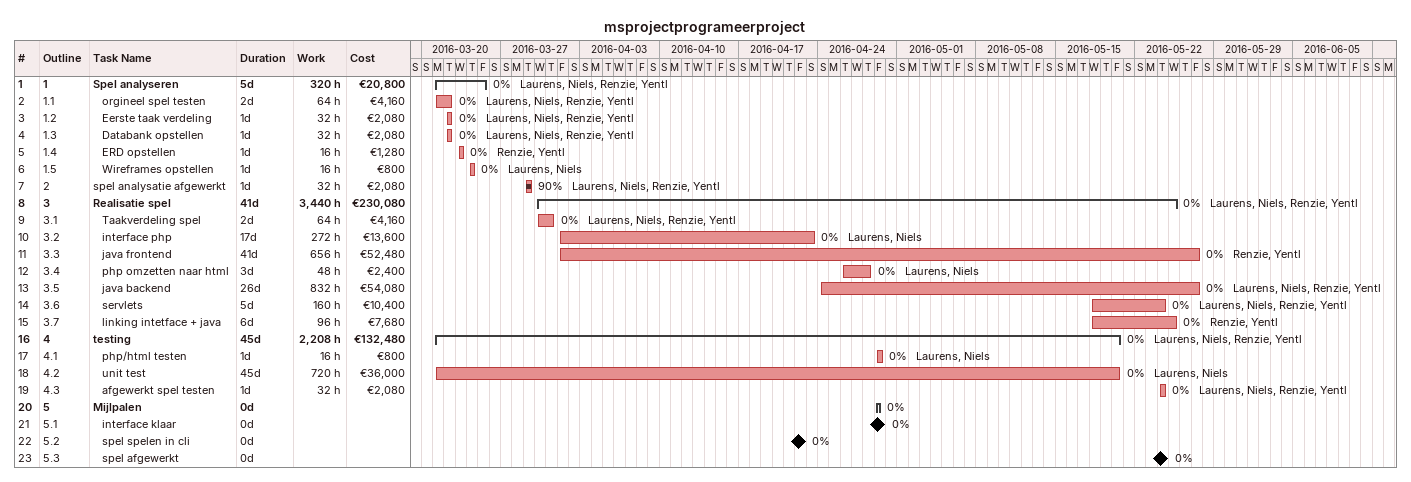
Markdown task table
msprojectprogrameerproject

| ID | WBS | Task | Duration | Start | Finish | Resources | % complete | Work (h) | Cost (€) |
|---|---|---|---|---|---|---|---|---|---|
| 1 | 1 | **Spel analyseren** | 5d | 2016-03-21 | 2016-03-25 | Laurens, Niels, Renzie, Yentl | 0 | 320 | 20800 |
| 2 | 1.1 | orgineel spel testen | 2d | 2016-03-21 | 2016-03-22 | Laurens, Niels, Renzie, Yentl | 0 | 64 | 4160 |
| 3 | 1.2 | Eerste taak verdeling | 1d | 2016-03-22 | 2016-03-22 | Laurens, Niels, Renzie, Yentl | 0 | 32 | 2080 |
| 4 | 1.3 | Databank opstellen | 1d | 2016-03-22 | 2016-03-22 | Laurens, Niels, Renzie, Yentl | 0 | 32 | 2080 |
| 5 | 1.4 | ERD opstellen | 1d | 2016-03-23 | 2016-03-23 | Renzie, Yentl | 0 | 16 | 1280 |
| 6 | 1.5 | Wireframes opstellen | 1d | 2016-03-24 | 2016-03-24 | Laurens, Niels | 0 | 16 | 800 |
| 7 | 2 | spel analysatie afgewerkt | 1d | 2016-03-29 | 2016-03-29 | Laurens, Niels, Renzie, Yentl | 90 | 32 | 2080 |
| 8 | 3 | **Realisatie spel** | 41d | 2016-03-30 | 2016-05-25 | Laurens, Niels, Renzie, Yentl | 0 | 3440 | 230080 |
| 9 | 3.1 | Taakverdeling spel | 2d | 2016-03-30 | 2016-03-31 | Laurens, Niels, Renzie, Yentl | 0 | 64 | 4160 |
| 10 | 3.2 | interface php | 17d | 2016-04-01 | 2016-04-23 | Laurens, Niels | 0 | 272 | 13600 |
| 11 | 3.3 | java frontend | 41d | 2016-04-01 | 2016-05-27 | Renzie, Yentl | 0 | 656 | 52480 |
| 12 | 3.4 | php omzetten naar html | 3d | 2016-04-26 | 2016-04-28 | Laurens, Niels | 0 | 48 | 2400 |
| 13 | 3.5 | java backend | 26d | 2016-04-24 | 2016-05-27 | Laurens, Niels, Renzie, Yentl | 0 | 832 | 54080 |
| 14 | 3.6 | servlets | 5d | 2016-05-18 | 2016-05-24 | Laurens, Niels, Renzie, Yentl | 0 | 160 | 10400 |
| 15 | 3.7 | linking intetface + java | 6d | 2016-05-18 | 2016-05-25 | Renzie, Yentl | 0 | 96 | 7680 |
| 16 | 4 | **testing** | 45d | 2016-03-21 | 2016-05-20 | Laurens, Niels, Renzie, Yentl | 0 | 2208 | 132480 |
| 17 | 4.1 | php/html testen | 1d | 2016-04-29 | 2016-04-29 | Laurens, Niels | 0 | 16 | 800 |
| 18 | 4.2 | unit test | 45d | 2016-03-21 | 2016-05-20 | Laurens, Niels | 0 | 720 | 36000 |
| 19 | 4.3 | afgewerkt spel testen | 1d | 2016-05-24 | 2016-05-24 | Laurens, Niels, Renzie, Yentl | 0 | 32 | 2080 |
| 20 | 5 | **Mijlpalen** | 0d | 2016-04-29 | 2016-04-29 |  | 0 |  |  |
| 21 | 5.1 | interface klaar | 0d | 2016-04-29 | 2016-04-29 |  | 0 |  |  |
| 22 | 5.2 | spel spelen in cli | 0d | 2016-04-22 | 2016-04-22 |  | 0 |  |  |
| 23 | 5.3 | spel afgewerkt | 0d | 2016-05-24 | 2016-05-24 |  | 0 |  |  |
